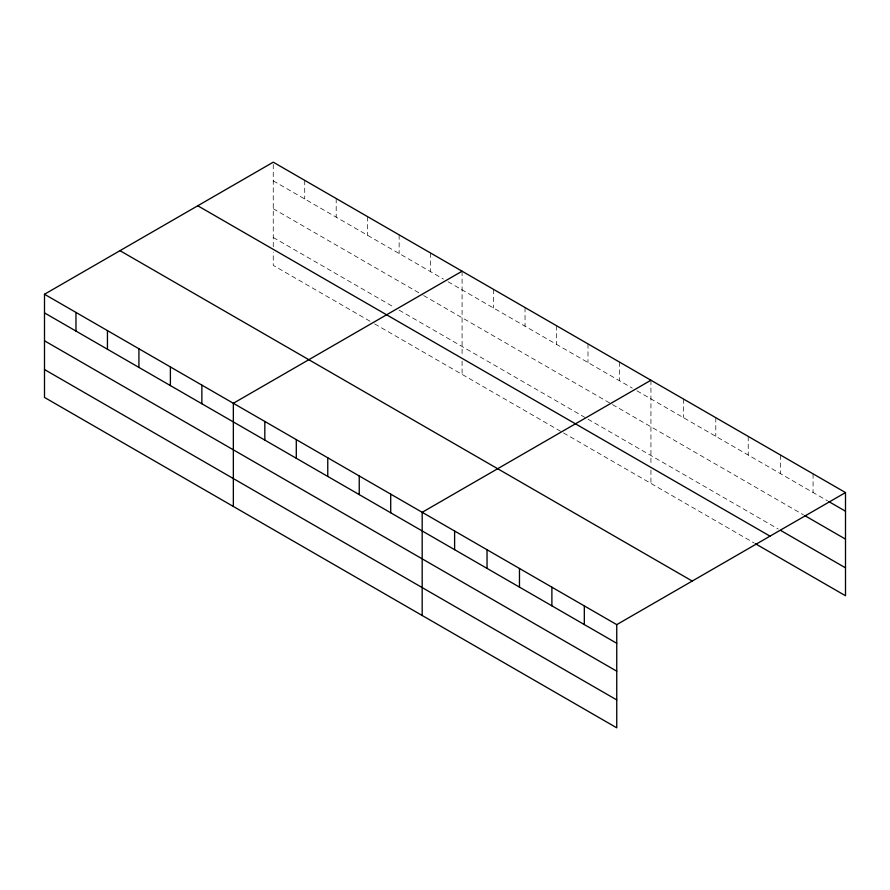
<?xml version="1.0" encoding="UTF-8"?>
<svg xmlns="http://www.w3.org/2000/svg" width="890" height="890" viewBox="0 0 890 890"><rect width="100%" height="100%" fill="white"/><g stroke="black" fill="none" stroke-linecap="round" stroke-linejoin="round"><path stroke-width="0.67" stroke-dasharray="4.45 3.34" d="M273.252 246.764L273.252 162.18M273.252 180.837L443.443 279.093M448.104 281.785L632.289 388.118M636.951 390.81L827.489 500.814M273.252 208.727L422.461 294.868M423.629 295.547L611.297 403.904M612.465 404.572L803.47 514.843M273.252 237.463L394.481 307.462M399.143 310.154L586.822 418.511M587.99 419.179L778.238 529.027M370.006 321.223L273.252 265.365L273.252 252.081M374.668 323.916L562.346 432.273M563.504 432.941L754.219 543.045M813.071 473.847L813.071 492.493M780.641 455.124L780.641 473.769M748.223 436.4L748.223 455.057M715.794 417.677L715.794 436.334M683.364 398.965L683.364 417.61M650.935 380.241L650.935 464.825M650.935 470.131L650.935 483.415M619.462 362.063L619.462 380.72M587.99 343.896L587.99 362.541M556.517 325.729L556.517 344.374M525.044 307.551L525.044 326.207M493.572 289.384L493.572 308.029M462.088 271.216L462.088 355.789M462.088 361.106L462.088 374.39M430.615 253.038L430.615 271.684M399.143 234.871L399.143 253.517M367.67 216.693L367.67 235.349M336.197 198.526L336.197 217.171M304.725 180.359L304.725 199.004"/><path stroke-width="1.33" d="M616.748 671.182L616.748 624.635L44.5 294.256L44.5 397.43L616.748 727.82L616.748 671.182L44.5 340.792M755.421 543.745L845.5 595.744L845.5 492.57L273.252 162.18L44.5 294.256M462.088 271.216L233.347 403.281L233.347 506.455M650.935 380.241L422.183 512.306L422.183 615.491M616.748 624.635L845.5 492.57M828.69 501.515L845.5 511.216M804.66 515.533L845.5 539.118M780.641 530.407L845.5 567.853M197.758 205.768L770.017 536.147M119.983 250.668L692.242 581.059M44.5 312.902L616.748 643.281M44.5 369.539L616.748 699.918M584.318 605.912L584.318 624.569M551.889 587.189L551.889 605.845M519.471 568.476L519.471 587.122M487.041 549.753L487.041 568.399M454.612 531.03L454.612 549.675M390.71 494.139L390.71 512.785M359.237 475.961L359.237 494.618M327.765 457.794L327.765 476.439M296.292 439.627L296.292 458.272M264.82 421.448L264.82 440.094M201.863 385.103L201.863 403.76M170.391 366.936L170.391 385.581M138.918 348.769L138.918 367.414M107.445 330.591L107.445 349.247M75.973 312.423L75.973 331.069"/></g></svg>
